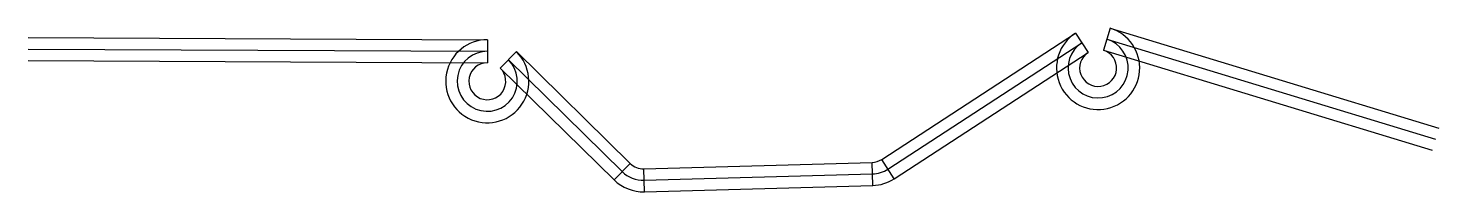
# Model space of a CAD drawing. Extents: x 316 to 926, y -252 to -181.
import ezdxf

# ---------------------------------------------------------------- set-up
doc = ezdxf.new("R2010")
doc.units = 0
doc.layers.get('0').update_dxf_attribs({"linetype": 'CONTINUOUS'})

msp = doc.modelspace()

# ---------------------------------------------------------------- linework, layer by layer
for p, q in [((685.3417, -237.8078), (769.1884, -183.1252)), ((769.1884, -183.1252), (774.651, -191.5013)), ((784.2575, -180.9806), (781.3484, -190.5482)), ((784.2575, -180.9806), (926.4545, -224.2162)), ((316.0245, -185.0001), (514.7442, -185.9742)), ((514.7442, -185.9742), (514.6952, -195.9741)), ((688.0731, -241.9958), (771.9197, -187.3132)), ((782.8029, -185.7644), (925, -229)), ((315.9755, -194.9999), (514.6952, -195.9741)), ((316, -190), (514.7197, -190.9741)), ((527.2708, -191.1339), (520.2626, -198.2673)), ((523.7667, -194.7006), (573.0557, -243.1248)), ((527.2708, -191.1339), (576.5598, -239.5582)), ((690.8044, -246.1839), (774.651, -191.5013)), ((781.3484, -190.5482), (923.5455, -233.7838)), ((520.2626, -198.2673), (569.5515, -246.6915)), ((690.8044, -246.1839), (685.3417, -237.8078)), ((569.5515, -246.6915), (576.5598, -239.5582)), ((582.3885, -241.8484), (681.1937, -239.1038)), ((582.6661, -251.8445), (582.3885, -241.8484)), ((582.5273, -246.8465), (681.3326, -244.1019)), ((681.4714, -249.0999), (681.1937, -239.1038)), ((582.6661, -251.8445), (681.4714, -249.0999))]:
    msp.add_line(p, q)
for centre, radius, start, end in [((779.0212, -198.2022), 18, 123.1113, 73.0879), ((514.656, -203.974), 18, 89.7191, 45.507), ((779.0212, -198.2022), 13, 123.1113, 73.0879), ((514.656, -203.974), 13, 89.7191, 45.507), ((779.0212, -198.2022), 8, 123.1113, 73.0879), ((514.656, -203.974), 8, 89.7191, 45.507), ((680.9716, -231.1069), 8, 271.5911, 303.1113), ((582.1663, -233.8515), 13, 225.507, 271.5911), ((582.1663, -233.8515), 8, 225.507, 271.5911), ((680.9716, -231.1069), 13, 271.5911, 303.1113), ((582.1663, -233.8515), 18, 225.507, 271.5911), ((680.9716, -231.1069), 18, 271.5911, 303.1113)]:
    msp.add_arc(centre, radius, start, end)

doc.saveas('drawing.dxf')
